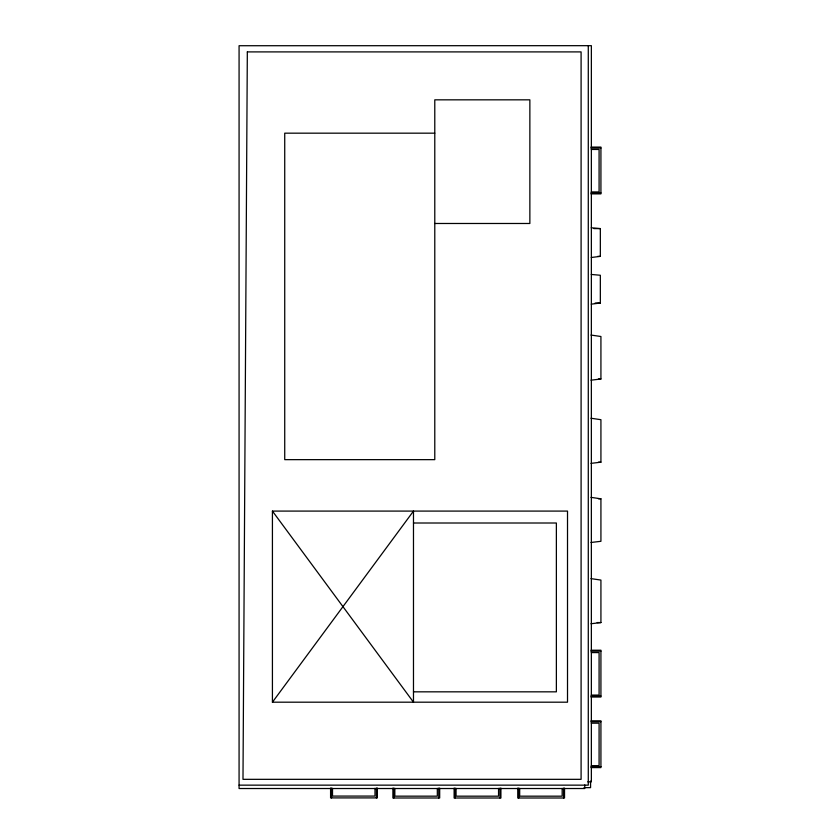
<?xml version="1.0" encoding="UTF-8"?>
<svg xmlns="http://www.w3.org/2000/svg" width="840" height="840" viewBox="0 0 840 840"><rect width="100%" height="100%" fill="white"/><g stroke="black" fill="none" stroke-linecap="round" stroke-linejoin="round"><path stroke-width="1.26" d="M272.423 702.188L413.48 511.088L413.48 702.188L272.423 511.088L567.514 511.088L567.514 702.188L272.423 702.188L272.423 511.088M591.255 257.491L600.337 256.368L600.337 228.596L591.255 227.787M591.255 304.154L600.337 303.03L600.337 275.257L591.255 274.449M590.972 380.184L600.925 378.998L600.925 336.504L590.972 335.055M590.972 463.365L600.925 462.179L600.925 419.695L590.972 418.236M590.972 542.482L600.925 541.296L600.925 498.813L590.972 497.354M590.972 623.752L600.925 622.566L600.925 580.073L590.972 578.624M434.784 133.172L284.729 133.172L284.729 459.648L434.784 459.648L434.784 99.834L529.861 99.834L529.861 223.482L434.784 223.482M591.034 147.095L600.925 147.095L600.925 193.872L591.034 193.872M591.034 148.05L600.925 148.05M591.328 149.457L599.088 149.457L599.088 191.94L591.328 191.94M591.034 192.916L600.925 192.916M593.849 228.596L600.337 228.596M597.744 256.368L600.337 256.368M595.15 303.03L600.337 303.03M598.437 378.998L600.925 378.998M598.437 462.179L600.925 462.179M598.437 498.813L600.925 498.813M413.48 523.005L556.374 523.005L556.374 691.835L413.48 691.835M597.188 622.566L600.925 622.566M591.034 650.223L600.925 650.223L600.925 697.011L591.034 697.011M591.034 651.178L600.925 651.178M591.328 652.586L599.088 652.586L599.088 695.079L591.328 695.079M591.034 696.056L600.925 696.056M591.034 720.815L600.925 720.815L600.925 767.592L591.034 767.592M591.034 721.77L600.925 721.77M591.328 723.177L599.088 723.177L599.088 765.66L591.328 765.66M591.034 766.637L600.925 766.637M587.811 781.841L591.36 781.841L591.36 45.675L239.075 45.727L239.075 788.519L584.755 788.519L584.755 784.97M239.085 785.148L588.284 785.148L588.284 45.654M584.01 787.647L590.573 787.647L590.573 781.095M564.533 788.109L564.533 798L517.755 798L517.755 788.109M563.577 788.109L563.577 798M562.17 788.403L562.17 796.173L519.687 796.173L519.687 788.403M518.711 788.109L518.711 798M500.913 788.109L500.913 798L454.125 798L454.125 788.109M499.957 788.109L499.957 798M498.55 788.403L498.55 796.173L456.057 796.173L456.057 788.403M455.081 788.109L455.081 798M439.688 788.099L439.688 797.99L392.899 797.99L392.899 788.099M438.732 788.099L438.732 797.99M437.325 788.393L437.325 796.163L394.832 796.163L394.832 788.393M393.855 788.099L393.855 797.99M377.36 788.025L377.36 797.905L330.582 797.905L330.582 788.025M376.415 788.025L376.415 797.905M374.997 788.308L374.997 796.078L332.514 796.078L332.514 788.308M331.538 788.025L331.538 797.905M247.328 51.901L242.991 779.331L581.091 779.331L581.091 51.901L247.328 51.901"/></g></svg>
